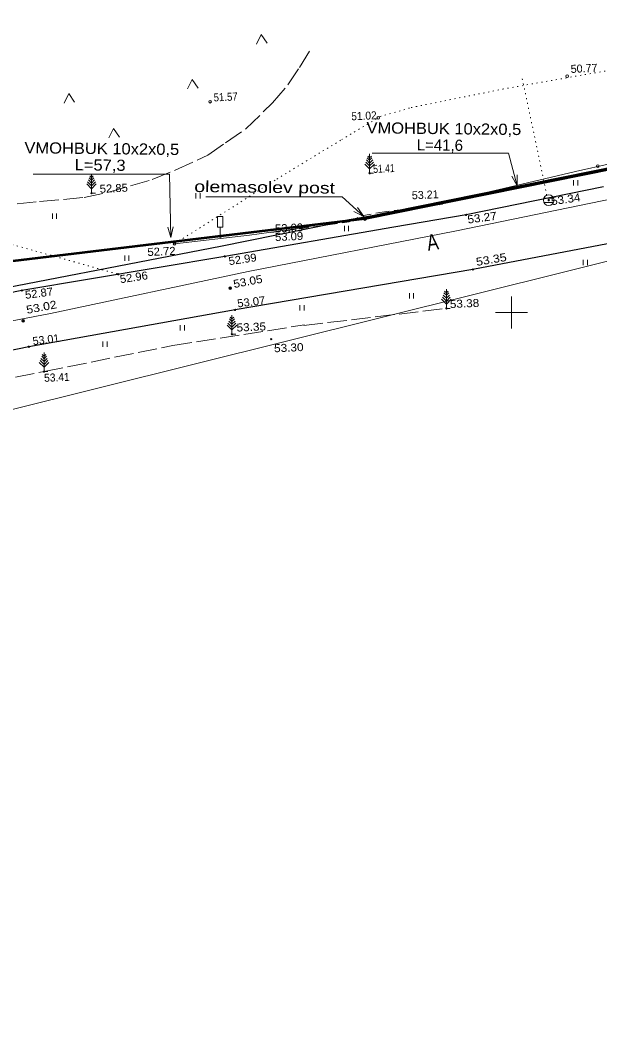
# Model space of a CAD drawing. Extents: x 641063 to 641519, y 6456540 to 6457208.
# Drawn here: x 641254 to 641308.2, y 6456631.6 to 6456727.4 of the extents above; entities that cross this region are included whole.
import ezdxf
from ezdxf.enums import TextEntityAlignment as Align

# ---------------------------------------------------------------- set-up
doc = ezdxf.new("R2010")
doc.units = 0
doc.header["$LTSCALE"] = 0.3
for name, pattern in [('DOTTED', [1.5, 0.3, -1.2]), ('LONG_DASHED', [7.5, 6, -1.5]), ('MEDIUM_DASHED', [4.5, 3, -1.5])]:
    doc.linetypes.add(name, pattern=pattern)
for name, color, linetype, lineweight in [('10', 7, 'Continuous', 13), ('11', 7, 'Continuous', 13), ('14', 7, 'Continuous', 13), ('16', 7, 'Continuous', 13), ('26', 7, 'Continuous', 13), ('30', 7, 'Continuous', 25), ('40', 7, 'Continuous', 25), ('41', 7, 'Continuous', 13), ('42', 7, 'Continuous', 13), ('44', 7, 'Continuous', 13), ('59', 7, 'Continuous', 13), ('61', 7, 'Continuous', 13), ('62', 7, 'Continuous', 13), ('63', 7, 'Continuous', 13)]:
    doc.layers.add(name, color=color, linetype=linetype, lineweight=lineweight)

msp = doc.modelspace()

# ---------------------------------------------------------------- hatches: boundary and pattern name
at = {"layer": '26'}
msp.add_hatch(color=256, dxfattribs=at).paths.add_polyline_path([(641286.395, 6456708.78, 1), (641286.105, 6456708.78, 1)])

# ---------------------------------------------------------------- linework, layer by layer
at = {"layer": '10'}
for p, q in [((641303.02, 6456710.73), (641303.94, 6456710.73)), ((641303.02, 6456710.33), (641303.94, 6456710.33))]:
    msp.add_line(p, q, dxfattribs=at)
msp.add_circle((641303.48, 6456710.53), 0.5, dxfattribs=at)
at = {"layer": '11'}
msp.add_lwpolyline([(641430.74, 6456708.88), (641425.62, 6456708.61), (641407.84, 6456711.88), (641401.98, 6456713.05), (641383.52, 6456717.54), (641366.74, 6456721.76), (641329.2, 6456714.51), (641309.57, 6456710.68), (641294.84, 6456707.66), (641275.31, 6456703.84), (641256.8, 6456699.92), (641248.6, 6456698.34), (641235.29, 6456695.03), (641225.53, 6456691.61), (641219.84, 6456687.82), (641212.57, 6456679.99), (641190.38, 6456651.06), (641173.42, 6456629.08), (641156.36, 6456607.31), (641144.54, 6456592.49)], dxfattribs=at)
at = {"layer": '11', "linetype": 'DOTTED'}
msp.add_lwpolyline([(641303.48, 6456710.53), (641303.31, 6456711), (641300.99, 6456721.99)], dxfattribs=at)
at = {"layer": '14'}
msp.add_lwpolyline([(641364.14, 6456717.18), (641322.79, 6456708.27), (641235.12, 6456686.42)], dxfattribs=at)
at = {"layer": '16', "lineweight": 53}
msp.add_lwpolyline([(641422.04, 6456750.12), (641393, 6456737.35), (641367.18, 6456725.93), (641327.06, 6456717.04), (641286.25, 6456708.78), (641229.33, 6456701.96), (641192.51, 6456665.94), (641141.33, 6456648.16), (641118.76, 6456634.57)], dxfattribs=at)
at = {"layer": '26'}
for p, q in [((641272.95, 6456709), (641272.95, 6456708)), ((641272.45, 6456708), (641272.95, 6456708)), ((641272.7, 6456708), (641272.7, 6456707.25))]:
    msp.add_line(p, q, dxfattribs=at)
msp.add_lwpolyline([(641272.95, 6456709), (641272.45, 6456709), (641272.45, 6456708)], dxfattribs=at)
for centre, radius in [((641286.25, 6456708.78), 0.145), ((641272.7, 6456707.15), 0.1)]:
    msp.add_circle(centre, radius, dxfattribs=at)
at = {"layer": '30', "linetype": 'DOTTED', "lineweight": 13}
msp.add_lwpolyline([(641226.48, 6456713.41), (641239.52, 6456710.23), (641253.2, 6456706.39), (641263.15, 6456703.59)], dxfattribs=at)
at = {"layer": '30'}
for points in [[(641308.63, 6456711.79), (641295.74, 6456709.15), (641288.96, 6456707.99)], [(641288.96, 6456707.99), (641273.12, 6456705.27), (641254.09, 6456702.07), (641242.33, 6456699.67), (641237.37, 6456705.68)], [(641309, 6456706.45), (641296.36, 6456704.04), (641274.09, 6456700.25), (641254.75, 6456696.8), (641246.7, 6456695.14), (641240.31, 6456693.42), (641231.61, 6456689.97), (641225.87, 6456686.42)]]:
    msp.add_lwpolyline(points, dxfattribs=at)
at = {"layer": '40'}
msp.add_lwpolyline([(641311.14, 6456752.86), (641304.7, 6456750.34), (641294.33, 6456749.67), (641284.41, 6456751.56), (641276.16, 6456754.98), (641269.29, 6456761.17), (641266.57, 6456766.4), (641264.2, 6456780.86), (641254.55, 6456793.5), (641241.35, 6456796.18), (641208.77, 6456793.63), (641186.62, 6456801.36), (641177.35, 6456805.67), (641167.96, 6456805.77), (641153.45, 6456779.84), (641171.53, 6456775.1), (641198.05, 6456786.73), (641201.18, 6456786.04), (641238.09, 6456728.7), (641226.48, 6456713.17), (641246.84, 6456701.22), (641272.72, 6456706.22), (641371.55, 6456726.22)], dxfattribs=at)
at = {"layer": '41'}
for p, q in [((641276.53, 6456726.06), (641276.1, 6456725.16)), ((641276.53, 6456726.06), (641277.09, 6456725.24)), ((641270.07, 6456721.85), (641269.64, 6456720.95)), ((641270.07, 6456721.85), (641270.63, 6456721.03)), ((641258.49, 6456720.52), (641258.06, 6456719.62)), ((641258.49, 6456720.52), (641259.05, 6456719.7)), ((641262.68, 6456717.26), (641262.25, 6456716.36)), ((641262.68, 6456717.26), (641263.24, 6456716.44)), ((641305.82, 6456711.9), (641305.82, 6456712.4)), ((641306.22, 6456711.9), (641306.22, 6456712.4)), ((641270.42, 6456710.69), (641270.42, 6456711.19)), ((641270.82, 6456710.69), (641270.82, 6456711.19)), ((641256.96, 6456708.78), (641256.96, 6456709.28)), ((641257.36, 6456708.78), (641257.36, 6456709.28)), ((641284.33, 6456707.62), (641284.33, 6456708.12)), ((641284.73, 6456707.62), (641284.73, 6456708.12)), ((641263.74, 6456704.84), (641263.74, 6456705.34)), ((641264.14, 6456704.84), (641264.14, 6456705.34)), ((641306.72, 6456704.43), (641306.72, 6456704.93)), ((641307.12, 6456704.43), (641307.12, 6456704.93)), ((641290.42, 6456701.33), (641290.42, 6456701.83)), ((641290.82, 6456701.33), (641290.82, 6456701.83)), ((641280.16, 6456700.2), (641280.16, 6456700.7)), ((641280.56, 6456700.2), (641280.56, 6456700.7)), ((641268.94, 6456698.31), (641268.94, 6456698.81)), ((641269.34, 6456698.31), (641269.34, 6456698.81)), ((641261.7, 6456696.8), (641261.7, 6456697.3)), ((641262.1, 6456696.8), (641262.1, 6456697.3))]:
    msp.add_line(p, q, dxfattribs=at)
at = {"layer": '41', "linetype": 'LONG_DASHED'}
msp.add_line((641280.53, 6456698.79), (641293.89, 6456700.4), dxfattribs=at)
for points in [[(641235.5, 6456719.34), (641238.31, 6456716.25), (641243.35, 6456712.47), (641246.24, 6456710.6), (641247.6, 6456710.13), (641248.72, 6456710.04), (641251.43, 6456709.94), (641255.77, 6456710.41), (641259.93, 6456710.78), (641262.13, 6456711.25), (641266.33, 6456712.46), (641268.48, 6456713.35), (641271.52, 6456714.75), (641273.2, 6456715.92), (641275.11, 6456717.22), (641277.59, 6456719.65), (641279.04, 6456721.33), (641280.12, 6456722.97), (641281.24, 6456724.8)], [(641216.87, 6456674.91), (641219.33, 6456677.43), (641221.94, 6456679.58), (641225.59, 6456682.67), (641228.16, 6456684.72), (641230.87, 6456686.36), (641233.68, 6456688.27), (641235.45, 6456689.44), (641236.57, 6456690.05), (641240.6, 6456691.22), (641246.38, 6456692.95), (641251.29, 6456693.51), (641256.18, 6456694.47), (641268.24, 6456696.92), (641280.6, 6456698.85)]]:
    msp.add_lwpolyline(points, dxfattribs=at)
at = {"layer": '42', "linetype": 'DOTTED'}
msp.add_lwpolyline([(641268.42, 6456706.45), (641278, 6456712.51), (641284.08, 6456716.21), (641287.69, 6456718.37), (641290.59, 6456719.21), (641299.17, 6456720.94), (641320.46, 6456724.69), (641331.52, 6456726.52), (641333.45, 6456726.9), (641335.93, 6456727.97), (641338.93, 6456730.13), (641341.83, 6456732.85), (641348.68, 6456740.4), (641351.72, 6456744.61), (641354.72, 6456749.49), (641358.33, 6456755.35)], dxfattribs=at)
at = {"layer": '42'}
msp.add_lwpolyline([(641268.42, 6456706.45), (641275.43, 6456707.24), (641279.97, 6456707.89), (641288.19, 6456709.33), (641294.53, 6456710.52), (641299.26, 6456711.64), (641305.98, 6456713.23), (641309.33, 6456713.96)], dxfattribs=at)
at = {"layer": '44'}
for p, q in [((641286.7, 6456713.74), (641286.33, 6456714.1)), ((641286.7, 6456714), (641286.4, 6456714.3)), ((641286.7, 6456714.28), (641286.48, 6456714.5)), ((641286.7, 6456714.5), (641286.54, 6456714.66)), ((641286.7, 6456714.5), (641286.86, 6456714.66)), ((641286.7, 6456714.28), (641286.92, 6456714.5)), ((641286.7, 6456714), (641287, 6456714.3)), ((641286.7, 6456713.74), (641287.07, 6456714.1)), ((641286.7, 6456713.46), (641286.26, 6456713.91)), ((641286.7, 6456713.46), (641287.14, 6456713.91)), ((641260.63, 6456711.6), (641260.18, 6456712.05)), ((641260.63, 6456711.88), (641260.26, 6456712.24)), ((641260.63, 6456712.14), (641260.34, 6456712.44)), ((641260.63, 6456712.42), (641260.4, 6456712.64)), ((641260.63, 6456712.64), (641260.46, 6456712.8)), ((641260.63, 6456712.64), (641260.8, 6456712.8)), ((641260.63, 6456712.42), (641260.86, 6456712.64)), ((641260.63, 6456712.14), (641260.92, 6456712.44)), ((641260.63, 6456711.88), (641261, 6456712.24)), ((641260.63, 6456711.6), (641261.08, 6456712.05)), ((641293.89, 6456701.34), (641293.6, 6456701.64)), ((641293.89, 6456701.62), (641293.66, 6456701.84)), ((641293.89, 6456701.84), (641293.72, 6456702)), ((641293.89, 6456701.84), (641294.06, 6456702)), ((641293.89, 6456701.62), (641294.12, 6456701.84)), ((641293.89, 6456701.34), (641294.18, 6456701.64)), ((641293.89, 6456700.8), (641293.44, 6456701.25)), ((641293.89, 6456701.08), (641293.52, 6456701.44)), ((641293.89, 6456701.08), (641294.26, 6456701.44)), ((641293.89, 6456700.8), (641294.34, 6456701.25)), ((641273.79, 6456698.38), (641273.34, 6456698.82)), ((641273.79, 6456698.64), (641273.42, 6456699.02)), ((641273.79, 6456698.92), (641273.5, 6456699.21)), ((641273.79, 6456699.18), (641273.56, 6456699.41)), ((641273.79, 6456699.41), (641273.62, 6456699.58)), ((641273.79, 6456699.41), (641273.96, 6456699.58)), ((641273.79, 6456699.18), (641274.02, 6456699.41)), ((641273.79, 6456698.92), (641274.08, 6456699.21)), ((641273.79, 6456698.64), (641274.16, 6456699.02)), ((641273.79, 6456698.38), (641274.24, 6456698.82)), ((641256.18, 6456695.68), (641255.96, 6456695.91)), ((641256.18, 6456695.91), (641256.02, 6456696.08)), ((641256.18, 6456695.91), (641256.34, 6456696.08)), ((641256.18, 6456695.68), (641256.4, 6456695.91)), ((641256.18, 6456694.88), (641255.74, 6456695.32)), ((641256.18, 6456695.14), (641255.81, 6456695.52)), ((641256.18, 6456695.42), (641255.88, 6456695.71)), ((641256.18, 6456695.42), (641256.48, 6456695.71)), ((641256.18, 6456695.14), (641256.55, 6456695.52)), ((641256.18, 6456694.88), (641256.62, 6456695.32))]:
    msp.add_line(p, q, dxfattribs=at)
for points in [[(641287.06, 6456713.06), (641286.7, 6456713.06), (641286.7, 6456714.86)], [(641260.99, 6456711.2), (641260.63, 6456711.2), (641260.63, 6456713)], [(641294.25, 6456700.4), (641293.89, 6456700.4), (641293.89, 6456702.2)], [(641274.15, 6456697.97), (641273.79, 6456697.97), (641273.79, 6456699.77)], [(641256.54, 6456694.47), (641256.18, 6456694.47), (641256.18, 6456696.27)]]:
    msp.add_lwpolyline(points, dxfattribs=at)
at = {"layer": '44', "linetype": 'MEDIUM_DASHED'}
msp.add_lwpolyline([(641277.43, 6456707.49), (641284.78, 6456708.5), (641285.95, 6456709.08), (641287.65, 6456709.37), (641293.53, 6456710.17)], dxfattribs=at)
at = {"layer": '59'}
for centre in [(641305.22, 6456722.15), (641271.74, 6456719.76), (641287.51, 6456718.24), (641308.08, 6456713.73), (641293.23, 6456710.23), (641268.42, 6456706.45), (641273.64, 6456702.29), (641254.21, 6456699.23)]:
    msp.add_circle(centre, 0.125, dxfattribs=at)
at = {"layer": '61'}
for points in [[(641300.53, 6456711.88), (641299.72, 6456714.95), (641286.94, 6456714.95)], [(641268.06, 6456707.03), (641267.94, 6456712.97), (641255.16, 6456712.97)], [(641300.52, 6456712.91), (641300.53, 6456711.88), (641300.03, 6456712.78)], [(641286.15, 6456709.01), (641284.13, 6456710.84), (641271.35, 6456710.84)], [(641285.55, 6456709.85), (641286.15, 6456709.01), (641285.23, 6456709.46)], [(641268.29, 6456708.03), (641268.06, 6456707.03), (641267.79, 6456708.02)]]:
    msp.add_lwpolyline(points, dxfattribs=at)
at = {"layer": '62'}
for centre in [(641286.7, 6456713.06), (641260.63, 6456711.2), (641303.48, 6456710.53), (641295.74, 6456709.15), (641286.25, 6456708.78), (641272.7, 6456707.15), (641273.12, 6456705.27), (641263.14, 6456703.59), (641296.36, 6456704.04), (641254.09, 6456702.07), (641273.64, 6456702.29), (641274.09, 6456700.25), (641293.89, 6456700.4), (641254.21, 6456699.2), (641273.79, 6456697.97), (641254.75, 6456696.8), (641277.48, 6456697.51), (641256.18, 6456694.47)]:
    msp.add_circle(centre, 0.0625, dxfattribs=at)
at = {"layer": '63'}
for q in [(641300, 6456701.5), (641298.5, 6456700), (641301.5, 6456700), (641300, 6456698.5)]:
    msp.add_line((641300, 6456700), q, dxfattribs=at)

# ---------------------------------------------------------------- texts
at = {"layer": '30', "width": 0.8}
msp.add_text('A', height=1.5, rotation=9.1, dxfattribs=at).set_placement((641292.711, 6456705.863), align=Align.CENTER)
at = {"layer": '59'}
for s, height, rotation, p in [('50.77', 0.75, 2.563, (641305.56, 6456722.45)), ('53.21', 0.75, 2.563, (641290.67, 6456710.61)), ('53.01', 0.7499, 7.174, (641255.16, 6456696.95))]:
    msp.add_text(s, height=height, rotation=rotation, dxfattribs=at).set_placement(p)
for s, height, rotation, width, p in [('51.57', 0.75, 2.563, 0.9, (641272.09, 6456719.78)), ('51.02', 0.75, 2.563, 0.95, (641284.99, 6456718.01)), ('51.41', 0.75, 2.563, 0.8, (641287.05, 6456713.08)), ('52.85', 0.75, 2.563, 1.05, (641261.42, 6456711.22)), ('53.34', 0.75, 7.933, 1.1, (641303.76, 6456710.06)), ('53.27', 0.75, 7.724, 1.1, (641295.92, 6456708.34)), ('53.09', 0.75, 2.563, 1.05, (641277.85, 6456707.5)), ('53.09', 0.75, 2.563, 1.05, (641277.85, 6456706.7)), ('52.72', 0.75, 2.563, 1.05, (641265.89, 6456705.3)), ('52.99', 0.75, 8.319, 1.05, (641273.54, 6456704.44)), ('53.35', 0.7499, 9.618, 1.15, (641296.74, 6456704.37)), ('52.96', 0.75, 8.419, 1.05, (641263.35, 6456702.75)), ('53.05', 0.75, 10.646, 1.1, (641274, 6456702.3)), ('52.87', 0.75, 7.419, 1.05, (641254.45, 6456701.28)), ('53.07', 0.7499, 7.091, 1.05, (641274.34, 6456700.48)), ('53.02', 0.75, 10.761, 1.15, (641254.59, 6456699.88)), ('53.38', 0.75, 2.563, 1.1, (641294.23, 6456700.42)), ('53.35', 0.75, 2.563, 1.1, (641274.24, 6456698.22)), ('53.30', 0.75, 2.563, 1.1, (641277.76, 6456696.28)), ('53.41', 0.75, 2.563, 0.95, (641256.21, 6456693.51))]:
    msp.add_text(s, height=height, rotation=rotation, dxfattribs=dict(at, width=width)).set_placement(p)
at = {"layer": '61'}
for s, width, p in [('VMOHBUK 10x2x0,5', 1.1, (641286.4, 6456716.8)), ('VMOHBUK 10x2x0,5', 1.1, (641254.34, 6456714.93)), ('L=57,3', 1.1, (641259.05, 6456713.33)), ('olemasolev post', 1.3, (641270.26, 6456711.3))]:
    msp.add_text(s, height=1.05, rotation=359.334, dxfattribs=dict(at, width=width)).set_placement(p)
msp.add_text('L=41,6', height=1.05, rotation=359.334, dxfattribs=at).set_placement((641291.11, 6456715.2))

doc.saveas('drawing.dxf')
